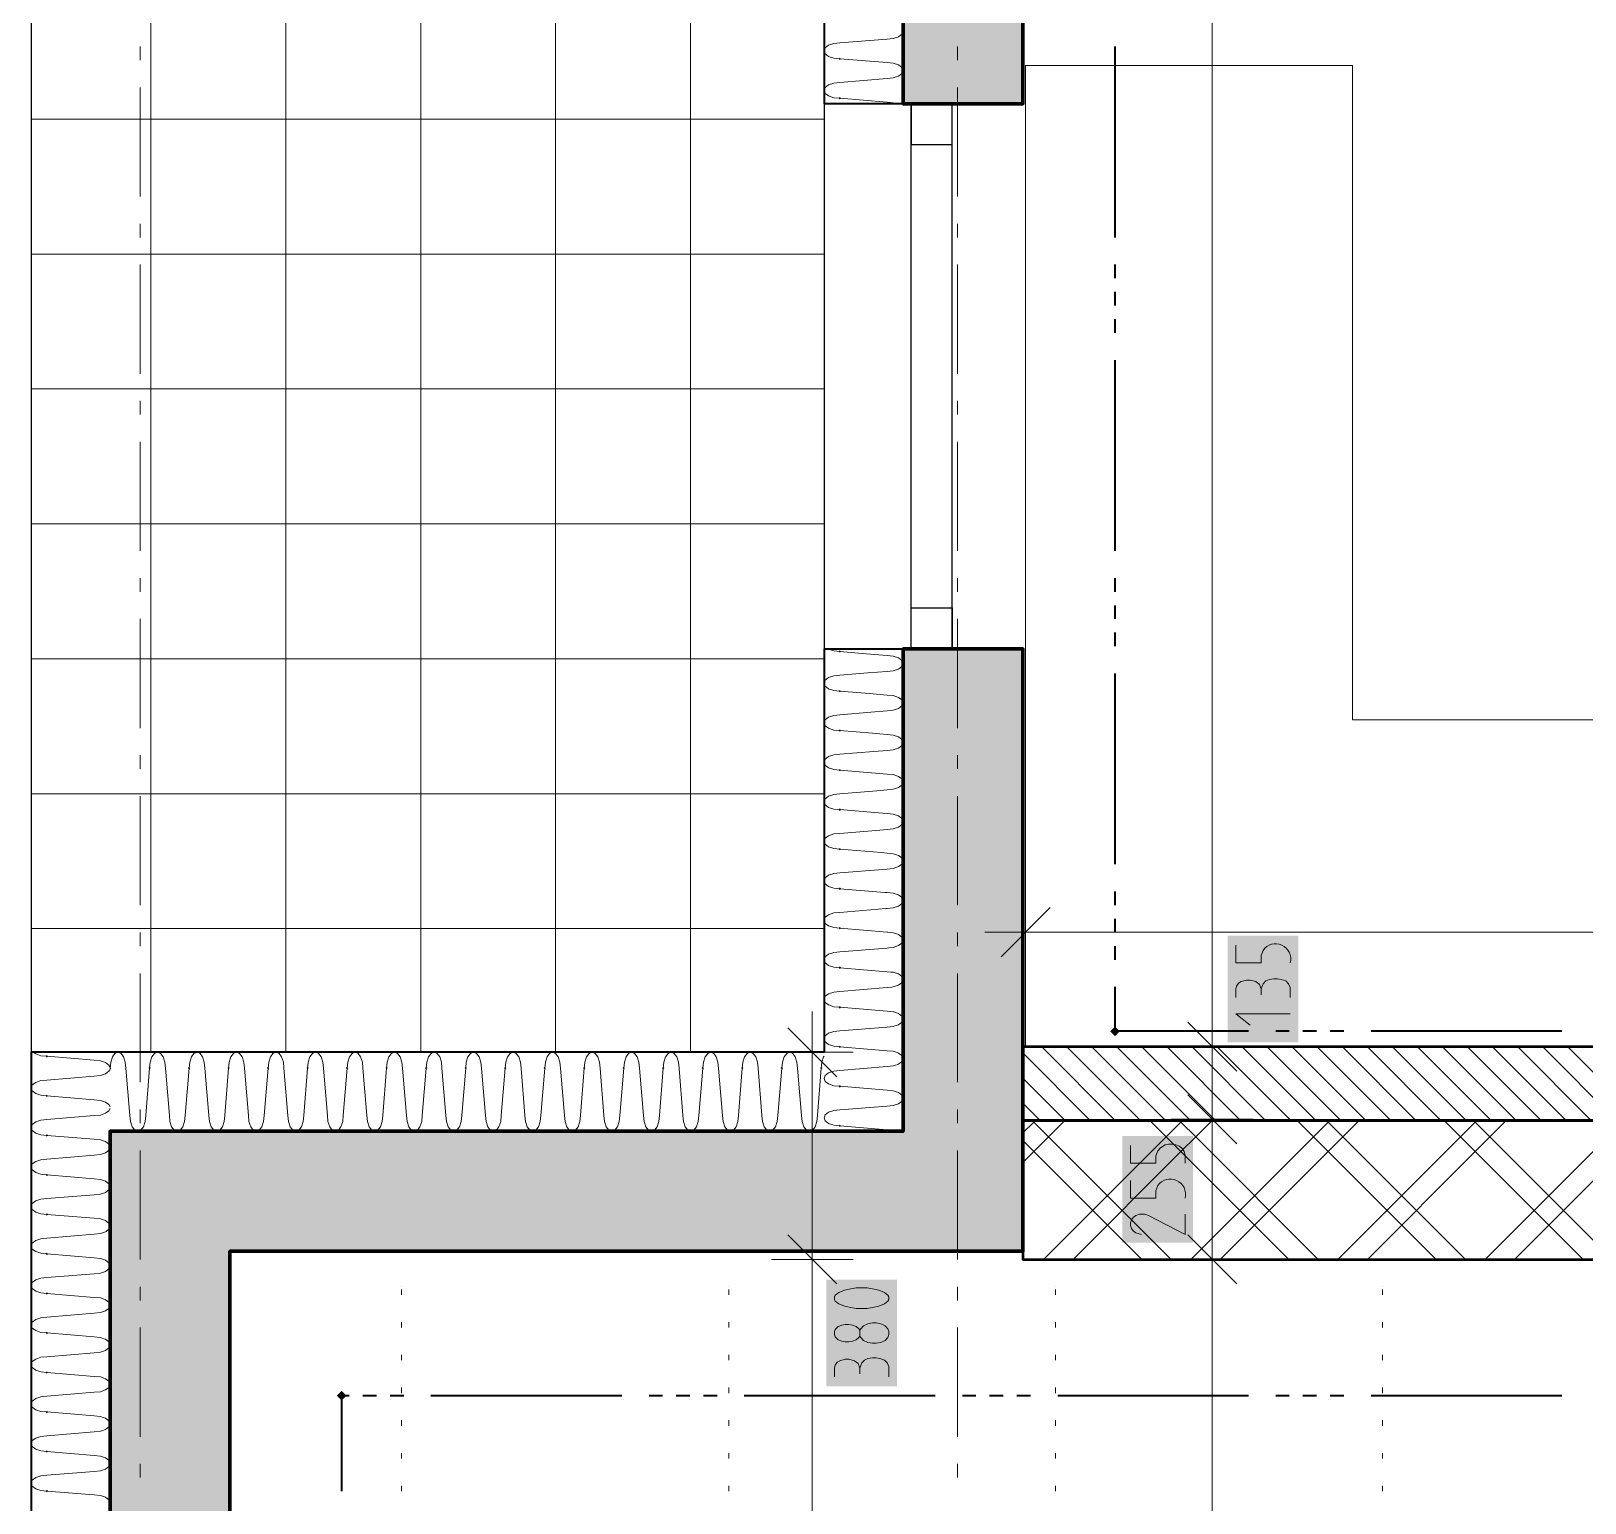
# Model space of a CAD drawing. Header units: millimetres. Extents: x 0 to 594, y 0 to 420.
# Drawn here: x 95.86 to 121.98, y 258.6 to 283.33 of the extents above; entities that cross this region are included whole.
import ezdxf

# ---------------------------------------------------------------- set-up
doc = ezdxf.new("R2010")
doc.units = ezdxf.units.MM
doc.header["$LTSCALE"] = 8
for name, color, linetype in [('PDF_Koty delkove', 7, 'Continuous'), ('PDF_Kuchyne', 7, 'Continuous'), ('PDF_Nabytek', 7, 'Continuous'), ('PDF_Obecne 0.25', 7, 'Continuous'), ('PDF_Okna', 7, 'Continuous'), ('PDF_Osy hlavni', 7, 'Continuous'), ('PDF_Pozarni useky', 7, 'Continuous'), ('PDF_Pricky sadrokarton', 7, 'Continuous'), ('PDF_Srafy', 7, 'Continuous'), ('PDF_Steny akusticke', 7, 'Continuous'), ('PDF_Steny obvodove nosne', 7, 'Continuous'), ('PDF_Zatepleni', 7, 'Continuous')]:
    doc.layers.add(name, color=color, linetype=linetype)

msp = doc.modelspace()

# ---------------------------------------------------------------- linework, layer by layer
at = {"layer": 'PDF_Koty delkove', "lineweight": 18}
for points in [[(115.713, 135.687), (115.713, 140.359), (115.713, 148.079), (115.713, 189.557), (115.713, 190.885), (115.713, 201.28), (115.713, 202.288), (115.713, 221.567), (115.713, 222.895), (115.713, 262.69), (115.713, 265.045), (115.713, 266.262), (115.713, 328.13), (115.713, 331.61)], [(112.577, 268.874), (112.577, 268.188), (112.577, 267.501)], [(112.989, 268.6), (112.165, 267.775)], [(112.577, 268.188), (111.89, 268.188)], [(149.441, 268.188), (138.236, 268.188), (134.558, 268.188), (112.577, 268.188)], [(117.024, 267.088), (117.024, 267.259), (116.993, 267.319), (116.947, 267.369), (116.871, 267.393), (116.81, 267.405), (116.748, 267.405), (116.672, 267.393), (116.612, 267.369), (116.566, 267.319), (116.535, 267.234)], [(116.108, 267.088), (116.108, 267.234), (116.123, 267.283), (116.154, 267.332), (116.2, 267.357), (116.29, 267.381), (116.352, 267.381), (116.443, 267.357), (116.505, 267.308), (116.535, 267.234), (116.535, 267.137)], [(108.99, 266.17), (108.99, 266.857)], [(116.125, 265.85), (115.3, 266.674)], [(117.024, 266.818), (116.108, 266.818), (116.352, 266.623)], [(109.402, 265.758), (108.578, 266.583)], [(109.677, 266.17), (108.99, 266.17), (108.303, 266.17)], [(108.99, 145.32), (108.99, 154.118), (108.99, 156.524), (108.99, 167.628), (108.99, 200.96), (108.99, 202.288), (108.99, 215.614), (108.99, 216.942), (108.99, 262.69), (108.99, 266.17)], [(116.4, 266.262), (115.713, 266.262), (115.026, 266.262)], [(116.125, 264.633), (115.3, 265.457)], [(116.4, 265.045), (115.713, 265.045), (115.026, 265.045)], [(114.339, 264.602), (114.339, 264.308), (114.766, 264.308), (114.766, 264.431), (114.797, 264.516), (114.843, 264.565), (114.919, 264.614), (114.979, 264.626), (115.04, 264.626), (115.102, 264.614), (115.162, 264.59), (115.208, 264.553), (115.239, 264.504), (115.255, 264.431), (115.255, 264.308)], [(115.255, 263.452), (115.255, 263.109), (114.644, 263.428), (114.582, 263.452), (114.491, 263.452), (114.43, 263.428), (114.385, 263.391), (114.353, 263.354), (114.339, 263.305), (114.339, 263.257), (114.353, 263.208), (114.385, 263.171), (114.43, 263.134), (114.521, 263.109)], [(109.402, 262.278), (108.578, 263.102)], [(116.125, 262.278), (115.3, 263.102)], [(109.677, 262.69), (108.99, 262.69), (108.303, 262.69)], [(116.4, 262.69), (115.713, 262.69), (115.026, 262.69)], [(109.79, 261.402), (109.774, 261.378), (109.729, 261.341), (109.668, 261.317), (109.607, 261.305), (109.545, 261.305), (109.485, 261.317), (109.424, 261.341), (109.378, 261.391), (109.363, 261.427), (109.363, 261.476), (109.378, 261.512), (109.424, 261.562), (109.485, 261.586), (109.545, 261.598), (109.607, 261.598), (109.668, 261.586), (109.729, 261.562), (109.774, 261.525), (109.79, 261.501)], [(110.065, 261.622), (110.003, 261.622), (109.927, 261.61), (109.851, 261.574), (109.806, 261.525), (109.79, 261.501), (109.79, 261.402), (109.806, 261.378), (109.851, 261.329), (109.927, 261.292), (110.003, 261.28), (110.065, 261.28), (110.141, 261.292), (110.218, 261.329), (110.263, 261.378)], [(110.263, 261.378), (110.279, 261.427), (110.279, 261.476), (110.263, 261.525), (110.218, 261.574), (110.141, 261.61), (110.065, 261.622)], [(109.363, 260.718), (109.363, 260.864), (109.378, 260.914), (109.409, 260.962), (109.455, 260.987), (109.545, 261.011), (109.607, 261.011), (109.698, 260.987), (109.76, 260.938), (109.79, 260.864), (109.79, 260.767)], [(110.279, 260.718), (110.279, 260.889), (110.248, 260.95), (110.202, 260.999), (110.126, 261.023), (110.065, 261.035), (110.003, 261.035), (109.927, 261.023), (109.867, 260.999), (109.821, 260.95), (109.79, 260.864)]]:
    msp.add_lwpolyline(points, dxfattribs=at)
for points in [[(116.108, 267.968), (116.108, 267.675), (116.535, 267.675), (116.535, 267.797), (116.566, 267.882, -0.843887), (117.024, 267.675)], [(114.339, 264.015), (114.339, 263.721), (114.766, 263.721), (114.766, 263.844), (114.797, 263.929, -0.843813), (115.255, 263.721)]]:
    msp.add_lwpolyline(points, format="xyb", dxfattribs=at)
msp.add_lwpolyline([(109.912, 262.21), (109.729, 262.21), (109.638, 262.197), (109.531, 262.173), (109.439, 262.136), (109.378, 262.088), (109.363, 262.063), (109.363, 262.014), (109.378, 261.989), (109.439, 261.941), (109.531, 261.904), (109.638, 261.879), (109.729, 261.867), (109.912, 261.867), (110.003, 261.879), (110.111, 261.904), (110.202, 261.941), (110.263, 261.989), (110.279, 262.014), (110.279, 262.063), (110.263, 262.088), (110.202, 262.136), (110.111, 262.173), (110.003, 262.197)], close=True, dxfattribs=at)
at = {"layer": 'PDF_Koty delkove', "color": 7, "lineweight": 18, "true_color": 0xffffff, "transparency": 33554559}
for points in [[(117.161, 266.338), (117.161, 268.13), (115.971, 266.338), (115.971, 268.13)], [(115.392, 262.972), (115.392, 264.763), (114.201, 262.972), (114.201, 264.763)], [(110.416, 260.555), (110.416, 262.347), (109.226, 260.555), (109.226, 262.347)]]:
    msp.add_solid(points, dxfattribs=at)
at = {"layer": 'PDF_Kuchyne', "lineweight": 13}
msp.add_lwpolyline([(129.063, 271.757), (118.072, 271.757), (118.072, 282.748), (112.577, 282.748), (112.577, 271.757), (112.577, 266.262), (134.558, 266.262), (134.558, 277.253), (129.063, 277.253)], close=True, dxfattribs=at)
at = {"layer": 'PDF_Nabytek', "lineweight": 13}
for points in [[(102.09, 262.232), (102.09, 262.232)], [(102.09, 262.093), (102.09, 262.185)], [(107.586, 262.232), (107.586, 262.232)], [(107.586, 262.093), (107.586, 262.185)], [(113.081, 262.232), (113.081, 262.232)], [(113.081, 262.093), (113.081, 262.185)], [(118.576, 262.232), (118.576, 262.232)], [(118.576, 262.093), (118.576, 262.185)], [(102.09, 261.544), (102.09, 261.635)], [(107.586, 261.544), (107.586, 261.635)], [(113.081, 261.544), (113.081, 261.635)], [(118.576, 261.544), (118.576, 261.635)], [(102.09, 260.994), (102.09, 261.086)], [(107.586, 260.994), (107.586, 261.086)], [(113.081, 260.994), (113.081, 261.086)], [(118.576, 260.994), (118.576, 261.086)], [(102.09, 260.445), (102.09, 260.536)], [(107.586, 260.445), (107.586, 260.536)], [(113.081, 260.445), (113.081, 260.536)], [(118.576, 260.445), (118.576, 260.536)], [(102.09, 259.895), (102.09, 259.987)], [(107.586, 259.895), (107.586, 259.987)], [(113.081, 259.895), (113.081, 259.987)], [(118.576, 259.895), (118.576, 259.987)], [(102.09, 259.346), (102.09, 259.437)], [(107.586, 259.346), (107.586, 259.437)], [(113.081, 259.346), (113.081, 259.437)], [(118.576, 259.346), (118.576, 259.437)], [(102.09, 258.796), (102.09, 258.888)], [(107.586, 258.796), (107.586, 258.888)], [(113.081, 258.796), (113.081, 258.888)], [(118.576, 258.796), (118.576, 258.888)]]:
    msp.add_lwpolyline(points, dxfattribs=at)
at = {"layer": 'PDF_Obecne 0.25', "lineweight": 25}
msp.add_lwpolyline([(95.862, 312.01), (95.862, 266.17)], dxfattribs=at)
at = {"layer": 'PDF_Okna', "lineweight": 25}
for points in [[(109.188, 282.107), (109.188, 272.948)], [(110.654, 272.948), (110.654, 282.107)], [(111.341, 272.948), (111.341, 282.107)]]:
    msp.add_lwpolyline(points, dxfattribs=at)
for points in [[(110.654, 282.107), (110.654, 281.42), (111.341, 281.42), (111.341, 282.107)], [(110.654, 272.948), (110.654, 273.635), (111.341, 273.635), (111.341, 272.948)]]:
    msp.add_lwpolyline(points, close=True, dxfattribs=at)
at = {"layer": 'PDF_Osy hlavni', "lineweight": 18}
for points in [[(97.694, 282.837), (97.694, 283.066)], [(111.432, 283.066), (111.432, 282.837), (111.432, 283.066)], [(97.694, 280.548), (97.694, 282.379)], [(111.432, 282.379), (111.432, 280.548), (111.432, 282.379)], [(97.694, 279.861), (97.694, 280.09)], [(111.432, 280.09), (111.432, 279.861), (111.432, 280.09)], [(97.694, 277.571), (97.694, 279.403)], [(111.432, 279.403), (111.432, 277.571), (111.432, 279.403)], [(97.694, 276.884), (97.694, 277.113)], [(111.432, 277.113), (111.432, 276.884), (111.432, 277.113)], [(97.694, 274.594), (97.694, 276.426)], [(111.432, 276.426), (111.432, 274.594), (111.432, 276.426)], [(97.694, 273.907), (97.694, 274.136)], [(111.432, 274.136), (111.432, 273.907), (111.432, 274.136)], [(97.694, 271.618), (97.694, 273.45)], [(111.432, 273.45), (111.432, 271.618), (111.432, 273.45)], [(97.694, 270.931), (97.694, 271.16)], [(111.432, 271.16), (111.432, 270.931), (111.432, 271.16)], [(97.694, 268.641), (97.694, 270.473)], [(111.432, 268.641), (111.432, 270.473), (111.432, 268.641)], [(97.694, 267.954), (97.694, 268.183)], [(111.432, 268.183), (111.432, 267.954), (111.432, 268.183)], [(97.694, 265.665), (97.694, 267.496)], [(111.432, 265.665), (111.432, 267.496), (111.432, 265.665)], [(97.694, 264.978), (97.694, 265.207)], [(111.432, 265.207), (111.432, 264.978), (111.432, 265.207)], [(97.694, 262.688), (97.694, 264.52)], [(111.432, 262.688), (111.432, 264.52)], [(111.432, 262.688), (111.432, 264.52)], [(97.694, 262.001), (97.694, 262.23)], [(111.432, 262.23), (111.432, 262.001), (111.432, 262.23)], [(97.694, 259.711), (97.694, 261.543)], [(111.432, 259.711), (111.432, 261.543)], [(111.432, 259.711), (111.432, 261.543)], [(97.694, 259.024), (97.694, 259.253)], [(111.432, 259.253), (111.432, 259.024), (111.432, 259.253)]]:
    msp.add_lwpolyline(points, dxfattribs=at)
at = {"layer": 'PDF_Pozarni useky', "lineweight": 35}
for points in [[(114.079, 279.861), (114.079, 283.066)], [(114.079, 279.174), (114.079, 279.403)], [(114.079, 278.716), (114.079, 278.945)], [(114.079, 278.258), (114.079, 278.487)], [(114.079, 274.594), (114.079, 277.8)], [(114.079, 273.907), (114.079, 274.136)], [(114.079, 273.45), (114.079, 273.679)], [(114.079, 272.992), (114.079, 273.221)], [(114.079, 269.328), (114.079, 272.534)], [(114.079, 268.641), (114.079, 268.87)], [(114.079, 268.183), (114.079, 268.412)], [(114.079, 267.725), (114.079, 267.954)], [(116.321, 266.522), (114.079, 266.522), (114.079, 267.267)], [(117.008, 266.522), (116.779, 266.522)], [(117.466, 266.522), (117.237, 266.522)], [(117.924, 266.522), (117.695, 266.522)], [(121.588, 266.522), (118.382, 266.522)], [(101.209, 260.4), (101.083, 260.4)], [(101.083, 258.795), (101.083, 260.4)], [(101.667, 260.4), (101.438, 260.4)], [(102.125, 260.4), (101.896, 260.4)], [(105.789, 260.4), (102.583, 260.4)], [(106.476, 260.4), (106.247, 260.4)], [(106.933, 260.4), (106.705, 260.4)], [(107.391, 260.4), (107.162, 260.4)], [(111.055, 260.4), (107.849, 260.4)], [(111.742, 260.4), (111.513, 260.4)], [(112.2, 260.4), (111.971, 260.4)], [(112.658, 260.4), (112.429, 260.4)], [(116.321, 260.4), (113.116, 260.4)], [(117.008, 260.4), (116.779, 260.4)], [(117.466, 260.4), (117.237, 260.4)], [(117.924, 260.4), (117.695, 260.4)], [(121.588, 260.4), (118.382, 260.4)]]:
    msp.add_lwpolyline(points, dxfattribs=at)
at = {"layer": 'PDF_Pozarni useky', "lineweight": 35, "transparency": 33554559}
for points in [[(114.159, 266.522), (114.079, 266.442), (114.079, 266.602), (113.999, 266.522)], [(114.079, 266.442), (113.999, 266.522), (114.159, 266.522), (114.079, 266.602)], [(101.163, 260.4), (101.083, 260.32), (101.083, 260.481), (101.003, 260.4)], [(101.083, 260.32), (101.003, 260.4), (101.163, 260.4), (101.083, 260.481)]]:
    msp.add_solid(points, dxfattribs=at)
at = {"layer": 'PDF_Pricky sadrokarton', "lineweight": 50}
msp.add_lwpolyline([(112.531, 265.026), (134.558, 265.026), (134.558, 266.262), (112.531, 266.262)], close=True, dxfattribs=at)
at = {"layer": 'PDF_Pricky sadrokarton', "lineweight": 9}
for points in [[(113.663, 265.026), (112.531, 266.158)], [(114.084, 265.026), (112.848, 266.262)], [(114.505, 265.026), (113.269, 266.262)], [(114.926, 265.026), (113.69, 266.262)], [(115.347, 265.026), (114.111, 266.262)], [(115.768, 265.026), (114.532, 266.262)], [(116.189, 265.026), (114.953, 266.262)], [(116.61, 265.026), (115.373, 266.262)], [(117.031, 265.026), (115.794, 266.262)], [(117.452, 265.026), (116.215, 266.262)], [(117.873, 265.026), (116.636, 266.262)], [(118.294, 265.026), (117.057, 266.262)], [(118.715, 265.026), (117.478, 266.262)], [(119.136, 265.026), (117.899, 266.262)], [(119.557, 265.026), (118.32, 266.262)], [(119.978, 265.026), (118.741, 266.262)], [(120.399, 265.026), (119.162, 266.262)], [(120.819, 265.026), (119.583, 266.262)], [(121.24, 265.026), (120.004, 266.262)], [(121.661, 265.026), (120.425, 266.262)], [(122.082, 265.026), (120.846, 266.262)], [(122.503, 265.026), (121.267, 266.262)], [(122.924, 265.026), (121.688, 266.262)], [(113.242, 265.026), (112.531, 265.737)], [(112.821, 265.026), (112.531, 265.316)]]:
    msp.add_lwpolyline(points, dxfattribs=at)
at = {"layer": 'PDF_Srafy', "lineweight": 9}
for points in [[(102.411, 316.956), (102.411, 315.848), (102.411, 311.315), (102.411, 306.781), (102.411, 302.248), (102.411, 297.715), (102.411, 293.181), (102.411, 288.648), (102.411, 284.114), (102.411, 279.581), (102.411, 275.048), (102.411, 270.514)], [(97.877, 312.01), (97.877, 311.315), (97.877, 306.781), (97.877, 302.248), (97.877, 297.715), (97.877, 293.181), (97.877, 288.648), (97.877, 284.114), (97.877, 279.581), (97.877, 275.048)], [(100.144, 312.01), (100.144, 309.048), (100.144, 304.515), (100.144, 299.981), (100.144, 295.448), (100.144, 290.915), (100.144, 286.381), (100.144, 281.848), (100.144, 277.314), (100.144, 272.781)], [(106.944, 311.315), (106.944, 306.781), (106.944, 302.248), (106.944, 297.715), (106.944, 293.181), (106.944, 288.648), (106.944, 284.114), (106.944, 279.581), (106.944, 275.048), (106.944, 270.514), (106.944, 266.17)], [(104.677, 295.448), (104.677, 290.915), (104.677, 286.381), (104.677, 281.848), (104.677, 277.314), (104.677, 272.781), (104.677, 268.248), (104.677, 266.17)], [(109.188, 281.848), (104.677, 281.848), (100.144, 281.848), (95.862, 281.848)], [(109.188, 279.581), (106.944, 279.581), (102.411, 279.581), (97.877, 279.581), (95.862, 279.581)], [(109.188, 277.314), (104.677, 277.314), (100.144, 277.314), (95.862, 277.314)], [(109.188, 275.048), (106.944, 275.048), (102.411, 275.048), (97.877, 275.048), (95.862, 275.048)], [(97.877, 275.048), (97.877, 270.514), (97.877, 266.17)], [(109.188, 272.781), (104.677, 272.781), (100.144, 272.781), (95.862, 272.781)], [(100.144, 272.781), (100.144, 268.248), (100.144, 266.17)], [(109.188, 270.514), (106.944, 270.514), (102.411, 270.514), (97.877, 270.514), (95.862, 270.514)], [(102.411, 270.514), (102.411, 266.17)], [(109.188, 268.248), (104.677, 268.248), (100.144, 268.248), (95.862, 268.248)]]:
    msp.add_lwpolyline(points, dxfattribs=at)
at = {"layer": 'PDF_Steny akusticke', "lineweight": 9}
for points in [[(112.531, 264.32), (112.714, 264.504), (112.962, 264.751), (113.237, 265.026)], [(112.531, 264.815), (112.714, 264.998)], [(115.022, 262.69), (112.962, 264.751), (112.714, 264.998), (112.687, 265.026)], [(112.714, 264.998), (112.742, 265.026)], [(113.374, 262.69), (115.187, 264.504), (115.435, 264.751), (115.709, 265.026)], [(117.001, 262.69), (115.187, 264.504), (114.94, 264.751), (114.665, 265.026)], [(114.94, 264.751), (115.187, 264.998)], [(117.495, 262.69), (115.435, 264.751), (115.187, 264.998), (115.16, 265.026)], [(115.187, 264.998), (115.215, 265.026)], [(115.847, 262.69), (117.66, 264.504), (117.908, 264.751), (118.182, 265.026)], [(119.474, 262.69), (117.66, 264.504), (117.413, 264.751), (117.138, 265.026)], [(117.413, 264.751), (117.66, 264.998)], [(119.968, 262.69), (117.908, 264.751), (117.66, 264.998), (117.633, 265.026)], [(117.66, 264.998), (117.688, 265.026)], [(118.32, 262.69), (120.133, 264.504), (120.38, 264.751), (120.655, 265.026)], [(121.947, 262.69), (120.133, 264.504), (119.886, 264.751), (119.611, 265.026)], [(119.886, 264.751), (120.133, 264.998)], [(122.441, 262.69), (120.38, 264.751), (120.133, 264.998), (120.106, 265.026)], [(120.133, 264.998), (120.161, 265.026)], [(120.793, 262.69), (122.606, 264.504), (122.853, 264.751), (123.128, 265.026)], [(114.528, 262.69), (112.714, 264.504), (112.531, 264.687)], [(112.879, 262.69), (114.94, 264.751)], [(115.352, 262.69), (117.413, 264.751)], [(117.825, 262.69), (119.886, 264.751)], [(120.298, 262.69), (122.359, 264.751)], [(112.55, 262.69), (112.531, 262.709)]]:
    msp.add_lwpolyline(points, dxfattribs=at)
at = {"layer": 'PDF_Steny akusticke', "lineweight": 50}
msp.add_lwpolyline([(126.407, 262.69), (126.407, 263.835), (126.407, 265.026), (112.531, 265.026), (112.531, 262.827), (112.531, 262.827), (112.531, 262.69), (124.071, 262.69), (124.071, 240.938)], dxfattribs=at)
at = {"layer": 'PDF_Steny obvodove nosne', "lineweight": 70}
for points in [[(112.531, 288.976), (111.341, 288.976), (110.654, 288.976), (110.516, 288.976), (110.516, 282.107), (110.654, 282.107), (111.341, 282.107), (112.531, 282.107), (112.531, 288.976)], [(99.205, 243.869), (99.205, 262.827), (99.251, 262.827), (110.516, 262.827), (112.531, 262.827), (112.531, 262.827), (112.531, 265.026), (112.531, 272.948), (111.341, 272.948), (110.654, 272.948), (110.516, 272.948), (110.516, 264.842), (109.188, 264.842), (99.205, 264.842), (97.19, 264.842), (97.19, 243.869), (97.328, 243.869), (98.015, 243.869), (99.205, 243.869)]]:
    msp.add_lwpolyline(points, dxfattribs=at)
at = {"layer": 'PDF_Steny obvodove nosne', "color": 9, "lineweight": 9, "true_color": 0xc0c0c0, "transparency": 33554559}
for points in [[(112.531, 288.976), (110.516, 288.976), (112.531, 282.107), (110.516, 282.107)], [(112.531, 272.948), (110.516, 272.948), (112.531, 262.827), (110.516, 262.827)], [(99.205, 243.869), (99.205, 264.842), (97.19, 243.869), (97.19, 264.842)], [(99.205, 262.827), (110.516, 262.827), (99.205, 264.842), (110.516, 264.842)]]:
    msp.add_solid(points, dxfattribs=at)
at = {"layer": 'PDF_Zatepleni', "lineweight": 35}
for points in [[(109.188, 288.976), (109.188, 282.107)], [(110.516, 282.107), (110.516, 288.976)], [(110.516, 282.107), (109.188, 282.107)], [(97.19, 264.842), (99.205, 264.842), (109.188, 264.842), (110.516, 264.842), (110.516, 272.948)], [(109.188, 272.948), (109.188, 266.17), (97.19, 266.17)], [(109.188, 272.948), (110.516, 272.948)], [(97.19, 266.17), (95.862, 266.17), (95.862, 243.869)], [(97.19, 243.869), (97.19, 264.842)]]:
    msp.add_lwpolyline(points, dxfattribs=at)
at = {"layer": 'PDF_Zatepleni', "lineweight": 9}
for points in [[(109.454, 283.128), (109.352, 283.118), (109.266, 283.089), (109.209, 283.046), (109.188, 282.995)], [(109.454, 283.128), (110.251, 283.194)], [(110.251, 283.194), (110.353, 283.204), (110.439, 283.233), (110.497, 283.276), (110.516, 283.313)], [(109.188, 282.995), (109.209, 282.944), (109.266, 282.901), (109.352, 282.872), (109.454, 282.862)], [(110.251, 282.797), (109.454, 282.862)], [(110.251, 282.797), (110.251, 282.797)], [(110.516, 282.677), (110.497, 282.714), (110.439, 282.758), (110.353, 282.786), (110.251, 282.797)], [(110.251, 282.53), (110.353, 282.54), (110.439, 282.569), (110.497, 282.612), (110.516, 282.649)], [(109.454, 282.464), (109.352, 282.454), (109.266, 282.425), (109.209, 282.382), (109.188, 282.331)], [(109.188, 282.331), (109.209, 282.28), (109.266, 282.237), (109.352, 282.208), (109.454, 282.198)], [(109.454, 282.464), (110.251, 282.53)], [(110.251, 282.133), (109.454, 282.198)], [(110.251, 282.133), (110.251, 282.133)], [(110.4, 282.107), (110.353, 282.122), (110.251, 282.133)], [(109.257, 272.948), (109.266, 272.941), (109.352, 272.912), (109.454, 272.902)], [(110.251, 272.836), (109.899, 272.865), (109.454, 272.902)], [(110.251, 272.836), (110.251, 272.836)], [(110.516, 272.717), (110.497, 272.754), (110.439, 272.797), (110.353, 272.826), (110.251, 272.836)], [(110.251, 272.569), (110.353, 272.58), (110.439, 272.609), (110.497, 272.652), (110.516, 272.689)], [(109.454, 272.504), (109.352, 272.494), (109.266, 272.465), (109.209, 272.422), (109.188, 272.371)], [(109.188, 272.371), (109.209, 272.32), (109.266, 272.277), (109.352, 272.248), (109.454, 272.238)], [(109.454, 272.504), (109.924, 272.543), (110.251, 272.569)], [(110.251, 272.172), (109.951, 272.197), (109.454, 272.238)], [(110.251, 272.172), (110.251, 272.172)], [(110.516, 272.053), (110.497, 272.09), (110.439, 272.133), (110.353, 272.162), (110.251, 272.172)], [(109.454, 271.84), (109.975, 271.883), (110.251, 271.905)], [(110.251, 271.905), (110.353, 271.916), (110.439, 271.945), (110.497, 271.988), (110.516, 272.025)], [(109.454, 271.84), (109.352, 271.83), (109.266, 271.801), (109.209, 271.758), (109.188, 271.707)], [(109.188, 271.707), (109.188, 271.707)], [(109.188, 271.707), (109.209, 271.656), (109.266, 271.613), (109.352, 271.584), (109.454, 271.574)], [(110.251, 271.508), (110.002, 271.529), (109.454, 271.574)], [(110.251, 271.508), (110.251, 271.508)], [(110.516, 271.389), (110.497, 271.426), (110.439, 271.469), (110.353, 271.498), (110.251, 271.508)], [(110.251, 271.241), (110.353, 271.252), (110.439, 271.281), (110.497, 271.324), (110.516, 271.361)], [(109.454, 271.176), (109.352, 271.166), (109.266, 271.137), (109.209, 271.094), (109.188, 271.043)], [(109.454, 271.176), (110.026, 271.223), (110.251, 271.241)], [(109.188, 271.043), (109.209, 270.992), (109.266, 270.949), (109.352, 270.92), (109.454, 270.91)], [(110.251, 270.844), (110.053, 270.861), (109.454, 270.91)], [(110.251, 270.844), (110.251, 270.844)], [(110.251, 270.844), (110.251, 270.844)], [(110.516, 270.725), (110.497, 270.762), (110.439, 270.805), (110.353, 270.834), (110.251, 270.844)], [(109.454, 270.512), (110.076, 270.563), (110.251, 270.577)], [(110.251, 270.577), (110.353, 270.588), (110.439, 270.617), (110.497, 270.66), (110.516, 270.697)], [(109.454, 270.512), (109.352, 270.502), (109.266, 270.473), (109.209, 270.43), (109.188, 270.379)], [(109.188, 270.379), (109.209, 270.328), (109.266, 270.285), (109.352, 270.256), (109.454, 270.246)], [(110.251, 270.18), (110.105, 270.192), (109.454, 270.246)], [(110.251, 270.18), (110.251, 270.18)], [(110.516, 270.061), (110.497, 270.098), (110.439, 270.141), (110.353, 270.17), (110.251, 270.18)], [(110.251, 269.913), (110.353, 269.924), (110.439, 269.953), (110.497, 269.996), (110.516, 270.033)], [(109.454, 269.848), (109.352, 269.838), (109.266, 269.809), (109.209, 269.766), (109.188, 269.715)], [(109.454, 269.848), (110.127, 269.903), (110.251, 269.913)], [(109.188, 269.715), (109.209, 269.664), (109.266, 269.621), (109.352, 269.592), (109.454, 269.582)], [(110.251, 269.516), (110.156, 269.524), (109.454, 269.582)], [(110.251, 269.516), (110.251, 269.516)], [(110.516, 269.397), (110.497, 269.434), (110.439, 269.477), (110.353, 269.506), (110.251, 269.516)], [(109.454, 269.184), (110.178, 269.243), (110.251, 269.249)], [(110.251, 269.249), (110.353, 269.26), (110.439, 269.289), (110.497, 269.332), (110.516, 269.369)], [(109.454, 269.184), (109.352, 269.174), (109.266, 269.145), (109.209, 269.102), (109.188, 269.051)], [(109.188, 269.051), (109.209, 269), (109.266, 268.957), (109.352, 268.928), (109.454, 268.918)], [(110.251, 268.852), (110.208, 268.856), (109.454, 268.918)], [(110.251, 268.852), (110.251, 268.852)], [(110.516, 268.733), (110.497, 268.77), (110.439, 268.813), (110.353, 268.842), (110.251, 268.852)], [(109.454, 268.52), (109.352, 268.51), (109.266, 268.481), (109.209, 268.438), (109.188, 268.387)], [(109.454, 268.52), (110.229, 268.584), (110.251, 268.585)], [(110.251, 268.585), (110.353, 268.596), (110.439, 268.625), (110.497, 268.668), (110.516, 268.705)], [(109.188, 268.387), (109.209, 268.336), (109.266, 268.293), (109.352, 268.264), (109.454, 268.254)], [(110.251, 268.188), (109.454, 268.254)], [(110.251, 268.188), (110.251, 268.188)], [(110.516, 268.069), (110.497, 268.106), (110.439, 268.149), (110.353, 268.178), (110.259, 268.188), (110.251, 268.188)], [(110.251, 267.921), (110.279, 267.924), (110.353, 267.932), (110.439, 267.961), (110.497, 268.004), (110.516, 268.041)], [(109.454, 267.856), (109.352, 267.846), (109.266, 267.817), (109.209, 267.774), (109.188, 267.723)], [(109.188, 267.723), (109.209, 267.672), (109.266, 267.629), (109.352, 267.6), (109.454, 267.59)], [(109.454, 267.856), (110.251, 267.921)], [(110.251, 267.524), (109.454, 267.59)], [(110.251, 267.524), (110.251, 267.524)], [(110.516, 267.405), (110.497, 267.442), (110.439, 267.485), (110.353, 267.514), (110.311, 267.518), (110.251, 267.524)], [(109.454, 267.192), (109.352, 267.182), (109.266, 267.153), (109.209, 267.11), (109.188, 267.059)], [(109.454, 267.192), (110.251, 267.257)], [(110.251, 267.257), (110.33, 267.265), (110.353, 267.268), (110.439, 267.297)], [(110.439, 267.297), (110.497, 267.34), (110.516, 267.377)], [(109.188, 267.059), (109.209, 267.008), (109.266, 266.965), (109.352, 266.936), (109.454, 266.926)], [(110.251, 266.86), (109.454, 266.926)], [(110.251, 266.86), (110.251, 266.86)], [(110.439, 266.821), (110.362, 266.847), (110.353, 266.85), (110.251, 266.86)], [(110.251, 266.593), (110.353, 266.604), (110.38, 266.613), (110.439, 266.632), (110.497, 266.676), (110.516, 266.713)], [(110.516, 266.741), (110.497, 266.778), (110.439, 266.821)], [(109.454, 266.528), (109.352, 266.518), (109.266, 266.489), (109.209, 266.446), (109.188, 266.395)], [(109.188, 266.395), (109.209, 266.344), (109.266, 266.301), (109.352, 266.272), (109.454, 266.262)], [(109.454, 266.528), (110.251, 266.593)], [(95.9, 266.17), (95.94, 266.141), (96.026, 266.112), (96.128, 266.102)], [(96.925, 266.036), (96.128, 266.102)], [(97.323, 266.17), (97.272, 266.15), (97.229, 266.093), (97.2, 266.006), (97.19, 265.905)], [(97.456, 265.905), (97.446, 266.006), (97.417, 266.093), (97.374, 266.15), (97.323, 266.17)], [(97.987, 266.17), (97.936, 266.15), (97.893, 266.093), (97.864, 266.006), (97.854, 265.905)], [(98.12, 265.905), (98.11, 266.006), (98.081, 266.093), (98.038, 266.15), (97.987, 266.17)], [(98.651, 266.17), (98.6, 266.15), (98.557, 266.093), (98.528, 266.006), (98.518, 265.905)], [(98.784, 265.905), (98.774, 266.006), (98.745, 266.093), (98.702, 266.15), (98.651, 266.17)], [(99.315, 266.17), (99.264, 266.15), (99.221, 266.093), (99.192, 266.006), (99.182, 265.905)], [(99.448, 265.905), (99.438, 266.006), (99.409, 266.093), (99.366, 266.15), (99.315, 266.17)], [(99.979, 266.17), (99.928, 266.15), (99.885, 266.093), (99.857, 266.006), (99.846, 265.905)], [(100.112, 265.905), (100.102, 266.006), (100.073, 266.093), (100.03, 266.15), (99.979, 266.17)], [(100.643, 266.17), (100.592, 266.15), (100.549, 266.093), (100.52, 266.006), (100.51, 265.905)], [(100.776, 265.905), (100.766, 266.006), (100.737, 266.093), (100.694, 266.15), (100.643, 266.17)], [(101.307, 266.17), (101.256, 266.15), (101.213, 266.093), (101.185, 266.006), (101.174, 265.905)], [(101.44, 265.905), (101.43, 266.006), (101.401, 266.093), (101.358, 266.15), (101.307, 266.17)], [(101.971, 266.17), (101.92, 266.15), (101.877, 266.093), (101.849, 266.006), (101.838, 265.905)], [(102.104, 265.905), (102.094, 266.006), (102.065, 266.093), (102.022, 266.15), (101.971, 266.17)], [(102.635, 266.17), (102.584, 266.15), (102.541, 266.093), (102.513, 266.006), (102.502, 265.905)], [(102.768, 265.905), (102.758, 266.006), (102.729, 266.093), (102.686, 266.15), (102.635, 266.17)], [(103.299, 266.17), (103.248, 266.15), (103.205, 266.093), (103.177, 266.006), (103.166, 265.905)], [(103.432, 265.905), (103.422, 266.006), (103.393, 266.093), (103.35, 266.15), (103.299, 266.17)], [(103.963, 266.17), (103.912, 266.15), (103.869, 266.093), (103.841, 266.006), (103.83, 265.905)], [(104.096, 265.905), (104.086, 266.006), (104.057, 266.093), (104.014, 266.15), (103.963, 266.17)], [(104.627, 266.17), (104.576, 266.15), (104.533, 266.093), (104.505, 266.006), (104.494, 265.905)], [(104.76, 265.905), (104.75, 266.006), (104.721, 266.093), (104.678, 266.15), (104.627, 266.17)], [(105.291, 266.17), (105.24, 266.15), (105.197, 266.093), (105.169, 266.006), (105.158, 265.905)], [(105.424, 265.905), (105.414, 266.006), (105.385, 266.093), (105.342, 266.15), (105.291, 266.17)], [(105.955, 266.17), (105.904, 266.15), (105.861, 266.093), (105.833, 266.006), (105.822, 265.905)], [(106.088, 265.905), (106.078, 266.006), (106.049, 266.093), (106.006, 266.15), (105.955, 266.17)], [(106.619, 266.17), (106.568, 266.15), (106.525, 266.093), (106.497, 266.006), (106.486, 265.905)], [(106.752, 265.905), (106.742, 266.006), (106.713, 266.093), (106.67, 266.15), (106.619, 266.17)], [(107.283, 266.17), (107.233, 266.15), (107.189, 266.093), (107.161, 266.006), (107.151, 265.905)], [(107.416, 265.905), (107.406, 266.006), (107.377, 266.093), (107.334, 266.15), (107.283, 266.17)], [(107.947, 266.17), (107.896, 266.15), (107.853, 266.093), (107.825, 266.006), (107.815, 265.905)], [(108.08, 265.905), (108.07, 266.006), (108.041, 266.093), (107.998, 266.15), (107.947, 266.17)], [(108.611, 266.17), (108.561, 266.15), (108.517, 266.093), (108.489, 266.006), (108.479, 265.905)], [(108.744, 265.905), (108.734, 266.006), (108.705, 266.093), (108.662, 266.15), (108.611, 266.17)], [(109.188, 266.102), (109.181, 266.093), (109.153, 266.006), (109.143, 265.905)], [(110.251, 266.196), (109.454, 266.262)], [(110.251, 266.196), (110.251, 266.196)], [(110.516, 266.077), (110.497, 266.114), (110.439, 266.157), (110.415, 266.166), (110.353, 266.186), (110.251, 266.196)], [(96.925, 266.036), (96.925, 266.036)], [(97.19, 265.916), (97.185, 265.927), (97.171, 265.954), (97.113, 265.997), (97.027, 266.026), (96.925, 266.036)], [(96.925, 265.769), (97.027, 265.779), (97.113, 265.808), (97.171, 265.851), (97.184, 265.876), (97.19, 265.889)], [(97.456, 265.905), (97.522, 265.108)], [(97.789, 265.108), (97.854, 265.905)], [(98.12, 265.905), (98.186, 265.108)], [(98.453, 265.108), (98.518, 265.905)], [(98.784, 265.905), (98.85, 265.108)], [(99.117, 265.108), (99.182, 265.905)], [(99.448, 265.905), (99.514, 265.108)], [(99.781, 265.108), (99.846, 265.905)], [(100.112, 265.905), (100.178, 265.108)], [(100.445, 265.108), (100.51, 265.905)], [(100.776, 265.905), (100.842, 265.108)], [(101.109, 265.108), (101.174, 265.905)], [(101.44, 265.905), (101.506, 265.108)], [(101.773, 265.108), (101.838, 265.905)], [(102.104, 265.905), (102.17, 265.108)], [(102.437, 265.108), (102.502, 265.905)], [(102.768, 265.905), (102.834, 265.108)], [(103.101, 265.108), (103.166, 265.905)], [(103.432, 265.905), (103.498, 265.108)], [(103.765, 265.108), (103.83, 265.905)], [(104.096, 265.905), (104.162, 265.108)], [(104.429, 265.108), (104.494, 265.905)], [(104.76, 265.905), (104.826, 265.108)], [(105.093, 265.108), (105.158, 265.905)], [(105.424, 265.905), (105.49, 265.108)], [(105.757, 265.108), (105.822, 265.905)], [(106.088, 265.905), (106.154, 265.108)], [(106.421, 265.108), (106.486, 265.905)], [(106.752, 265.905), (106.818, 265.108)], [(107.085, 265.108), (107.151, 265.905)], [(107.416, 265.905), (107.482, 265.108)], [(107.749, 265.108), (107.815, 265.905)], [(108.08, 265.905), (108.146, 265.108)], [(108.413, 265.108), (108.479, 265.905)], [(108.744, 265.905), (108.81, 265.108), (108.82, 265.006), (108.849, 264.919), (108.892, 264.861), (108.929, 264.843)], [(109.077, 265.108), (109.143, 265.905)], [(109.454, 265.864), (109.352, 265.854), (109.266, 265.825), (109.209, 265.782), (109.188, 265.731)], [(109.454, 265.864), (110.251, 265.929)], [(110.251, 265.929), (110.353, 265.94), (110.43, 265.965), (110.439, 265.968), (110.497, 266.012), (110.516, 266.049)], [(96.128, 265.703), (96.026, 265.693), (95.94, 265.664), (95.883, 265.621), (95.862, 265.571)], [(96.128, 265.703), (96.925, 265.769)], [(109.188, 265.731), (109.209, 265.68), (109.266, 265.637), (109.352, 265.608), (109.454, 265.598)], [(110.251, 265.532), (109.454, 265.598)], [(95.862, 265.571), (95.883, 265.52), (95.94, 265.477), (96.026, 265.448)], [(96.026, 265.448), (96.128, 265.438)], [(96.925, 265.372), (96.128, 265.438)], [(96.925, 265.372), (96.925, 265.372)], [(97.19, 265.252), (97.171, 265.29), (97.171, 265.29), (97.113, 265.333), (97.027, 265.362), (96.925, 265.372)], [(110.251, 265.532), (110.251, 265.532)], [(110.516, 265.413), (110.497, 265.45), (110.468, 265.472), (110.439, 265.493), (110.353, 265.522), (110.251, 265.532)], [(110.251, 265.265), (110.353, 265.276), (110.439, 265.304), (110.479, 265.334), (110.497, 265.348), (110.516, 265.385)], [(96.128, 265.039), (96.925, 265.105)], [(96.925, 265.105), (97.027, 265.115), (97.113, 265.144), (97.169, 265.186), (97.171, 265.187), (97.19, 265.225)], [(97.522, 265.108), (97.532, 265.006), (97.561, 264.919), (97.604, 264.861), (97.641, 264.843)], [(97.669, 264.843), (97.706, 264.861), (97.75, 264.919), (97.778, 265.006), (97.789, 265.108)], [(97.789, 265.108), (97.789, 265.108)], [(98.186, 265.108), (98.196, 265.006), (98.225, 264.919), (98.268, 264.861), (98.305, 264.843)], [(98.333, 264.843), (98.37, 264.861), (98.414, 264.919), (98.442, 265.006), (98.453, 265.108)], [(98.453, 265.108), (98.453, 265.108)], [(98.85, 265.108), (98.86, 265.006), (98.889, 264.919), (98.932, 264.861), (98.969, 264.843)], [(98.997, 264.843), (99.034, 264.861), (99.078, 264.919), (99.106, 265.006), (99.117, 265.108)], [(99.117, 265.108), (99.117, 265.108)], [(99.514, 265.108), (99.524, 265.006), (99.553, 264.919), (99.596, 264.861), (99.633, 264.843)], [(99.661, 264.843), (99.698, 264.861), (99.742, 264.919), (99.77, 265.006), (99.781, 265.108)], [(99.781, 265.108), (99.781, 265.108)], [(100.178, 265.108), (100.188, 265.006)], [(100.325, 264.843), (100.362, 264.861), (100.406, 264.919), (100.434, 265.006), (100.445, 265.108)], [(100.445, 265.108), (100.445, 265.108)], [(100.842, 265.108), (100.852, 265.006), (100.881, 264.919), (100.924, 264.861), (100.961, 264.843)], [(100.989, 264.843), (101.026, 264.861), (101.07, 264.919), (101.099, 265.006), (101.109, 265.108)], [(101.109, 265.108), (101.109, 265.108)], [(101.506, 265.108), (101.516, 265.006), (101.545, 264.919), (101.588, 264.861), (101.625, 264.843)], [(101.653, 264.843), (101.69, 264.861), (101.734, 264.919), (101.762, 265.006), (101.773, 265.108)], [(101.773, 265.108), (101.773, 265.108)], [(102.17, 265.108), (102.18, 265.006), (102.209, 264.919), (102.252, 264.861), (102.289, 264.843)], [(102.317, 264.843), (102.354, 264.861), (102.398, 264.919), (102.427, 265.006), (102.437, 265.108)], [(102.437, 265.108), (102.437, 265.108)], [(102.834, 265.108), (102.844, 265.006), (102.873, 264.919), (102.916, 264.861), (102.953, 264.843)], [(102.981, 264.843), (103.018, 264.861), (103.062, 264.919), (103.091, 265.006), (103.101, 265.108)], [(103.101, 265.108), (103.101, 265.108)], [(103.101, 265.108), (103.101, 265.108)], [(103.498, 265.108), (103.508, 265.006), (103.537, 264.919), (103.58, 264.861), (103.617, 264.843)], [(103.645, 264.843), (103.682, 264.861), (103.726, 264.919), (103.755, 265.006), (103.765, 265.108)], [(103.765, 265.108), (103.765, 265.108)], [(104.162, 265.108), (104.172, 265.006), (104.201, 264.919), (104.244, 264.861), (104.281, 264.843)], [(104.309, 264.843), (104.346, 264.861), (104.39, 264.919), (104.419, 265.006), (104.429, 265.108)], [(104.429, 265.108), (104.429, 265.108)], [(104.826, 265.108), (104.836, 265.006), (104.865, 264.919), (104.908, 264.861), (104.945, 264.843)], [(104.973, 264.843), (105.01, 264.861), (105.054, 264.919), (105.083, 265.006), (105.093, 265.108)], [(105.093, 265.108), (105.093, 265.108)], [(105.49, 265.108), (105.5, 265.006), (105.529, 264.919), (105.572, 264.861), (105.609, 264.843)], [(105.637, 264.843), (105.674, 264.861), (105.718, 264.919), (105.747, 265.006), (105.757, 265.108)], [(105.757, 265.108), (105.757, 265.108)], [(106.154, 265.108), (106.164, 265.006), (106.193, 264.919), (106.236, 264.861), (106.273, 264.843)], [(106.382, 264.919), (106.411, 265.006), (106.421, 265.108)], [(106.421, 265.108), (106.421, 265.108)], [(106.818, 265.108), (106.828, 265.006), (106.857, 264.919), (106.9, 264.861), (106.937, 264.843)], [(106.965, 264.843), (107.002, 264.861), (107.046, 264.919), (107.075, 265.006), (107.085, 265.108)], [(107.085, 265.108), (107.085, 265.108)], [(107.482, 265.108), (107.492, 265.006), (107.521, 264.919), (107.564, 264.861), (107.601, 264.843)], [(107.629, 264.843), (107.666, 264.861), (107.71, 264.919), (107.739, 265.006), (107.749, 265.108)], [(107.749, 265.108), (107.749, 265.108)], [(108.146, 265.108), (108.156, 265.006), (108.185, 264.919), (108.228, 264.861)], [(108.293, 264.843), (108.33, 264.861), (108.374, 264.919), (108.403, 265.006), (108.413, 265.108)], [(108.413, 265.108), (108.413, 265.108)], [(108.957, 264.843), (108.994, 264.861), (109.038, 264.919), (109.067, 265.006), (109.077, 265.108)], [(109.077, 265.108), (109.077, 265.108)], [(109.454, 265.2), (109.352, 265.19), (109.266, 265.161), (109.209, 265.118), (109.188, 265.067)], [(109.188, 265.067), (109.188, 265.067)], [(109.188, 265.067), (109.209, 265.016), (109.266, 264.973), (109.352, 264.944), (109.454, 264.934)], [(109.454, 265.2), (110.251, 265.265)], [(96.128, 265.039), (96.026, 265.029), (95.94, 265), (95.883, 264.957), (95.862, 264.907)], [(95.862, 264.907), (95.883, 264.856), (95.94, 264.813), (96.026, 264.784), (96.128, 264.774)], [(100.188, 265.006), (100.217, 264.919), (100.26, 264.861), (100.297, 264.843)], [(106.301, 264.843), (106.338, 264.861), (106.382, 264.919)], [(108.228, 264.861), (108.265, 264.843)], [(110.251, 264.868), (109.454, 264.934)], [(110.251, 264.868), (110.251, 264.868)], [(110.4, 264.842), (110.353, 264.858), (110.251, 264.868)], [(96.925, 264.708), (96.128, 264.774)], [(96.925, 264.708), (96.925, 264.708)], [(97.19, 264.588), (97.171, 264.626), (97.157, 264.636), (97.113, 264.669), (97.027, 264.698), (96.925, 264.708)], [(96.925, 264.441), (97.027, 264.451), (97.113, 264.48), (97.155, 264.511), (97.171, 264.523), (97.19, 264.561)], [(96.128, 264.375), (96.026, 264.365), (95.94, 264.336), (95.883, 264.293), (95.862, 264.243)], [(96.128, 264.375), (96.925, 264.441)], [(95.862, 264.243), (95.883, 264.192), (95.94, 264.149), (96.026, 264.12), (96.128, 264.11)], [(96.925, 264.044), (96.128, 264.11)], [(96.925, 264.044), (96.925, 264.044)], [(97.19, 263.924), (97.171, 263.962), (97.143, 263.983), (97.113, 264.005), (97.027, 264.034), (96.925, 264.044)], [(96.128, 263.711), (96.925, 263.777)], [(96.925, 263.777), (97.027, 263.787), (97.113, 263.816), (97.14, 263.836), (97.171, 263.859), (97.19, 263.897)], [(96.128, 263.711), (96.026, 263.701), (95.94, 263.672), (95.883, 263.629), (95.862, 263.579)], [(95.862, 263.579), (95.883, 263.528), (95.94, 263.485), (96.026, 263.456), (96.128, 263.446)], [(96.925, 263.38), (96.128, 263.446)], [(96.925, 263.38), (96.925, 263.38)], [(97.19, 263.26), (97.171, 263.298), (97.129, 263.329), (97.113, 263.341), (97.027, 263.37), (96.925, 263.38)], [(96.925, 263.113), (97.027, 263.123), (97.113, 263.152), (97.126, 263.161), (97.171, 263.195), (97.19, 263.233)], [(95.883, 262.965), (95.862, 262.914)], [(96.128, 263.047), (96.026, 263.037), (95.94, 263.008), (95.883, 262.965)], [(96.128, 263.047), (96.925, 263.113)], [(95.862, 262.914), (95.883, 262.864), (95.94, 262.821), (96.026, 262.792), (96.128, 262.782)], [(96.925, 262.716), (96.128, 262.782)], [(96.925, 262.716), (96.925, 262.716)], [(97.19, 262.596), (97.171, 262.634), (97.115, 262.676), (97.113, 262.677), (97.027, 262.706), (96.925, 262.716)], [(96.128, 262.383), (96.925, 262.449)], [(96.925, 262.449), (97.027, 262.459), (97.111, 262.487), (97.113, 262.488), (97.171, 262.531), (97.19, 262.569)], [(96.128, 262.383), (96.026, 262.373), (95.94, 262.344), (95.883, 262.301), (95.862, 262.25)], [(95.862, 262.25), (95.883, 262.2), (95.94, 262.157), (96.026, 262.128), (96.128, 262.118)], [(96.925, 262.052), (96.128, 262.118)], [(96.925, 262.052), (96.925, 262.052)], [(97.19, 261.932), (97.171, 261.97), (97.113, 262.013), (97.101, 262.017), (97.027, 262.042), (96.925, 262.052)], [(96.128, 261.719), (96.026, 261.709), (95.94, 261.68), (95.883, 261.637), (95.862, 261.586)], [(96.128, 261.719), (96.925, 261.785)], [(96.925, 261.785), (97.027, 261.795), (97.097, 261.818), (97.113, 261.824), (97.171, 261.867), (97.19, 261.905)], [(95.862, 261.586), (95.883, 261.536), (95.94, 261.493), (96.026, 261.464), (96.128, 261.454)], [(96.925, 261.388), (96.128, 261.454)], [(96.925, 261.388), (96.925, 261.388)], [(97.19, 261.268), (97.171, 261.306), (97.113, 261.349), (97.087, 261.358), (97.027, 261.378), (96.925, 261.388)], [(96.925, 261.121), (97.027, 261.131), (97.082, 261.15), (97.113, 261.16), (97.171, 261.203), (97.19, 261.241)], [(96.128, 261.055), (96.026, 261.045), (95.94, 261.016), (95.883, 260.973), (95.862, 260.922)], [(95.862, 260.922), (95.883, 260.872), (95.94, 260.829), (96.026, 260.8), (96.128, 260.79)], [(96.128, 261.055), (96.925, 261.121)], [(96.925, 260.724), (96.128, 260.79)], [(96.925, 260.724), (96.925, 260.724)], [(97.19, 260.604), (97.171, 260.642), (97.113, 260.685), (97.073, 260.699), (97.027, 260.714), (96.925, 260.724)], [(96.128, 260.391), (96.026, 260.381), (95.94, 260.352), (95.883, 260.309), (95.862, 260.258)], [(96.128, 260.391), (96.925, 260.457)], [(96.925, 260.457), (97.027, 260.467), (97.068, 260.481), (97.113, 260.496), (97.171, 260.539), (97.19, 260.577)], [(95.862, 260.258), (95.883, 260.208), (95.94, 260.165), (96.026, 260.136), (96.128, 260.126)], [(96.925, 260.06), (96.128, 260.126)], [(96.925, 260.06), (96.925, 260.06)], [(97.19, 259.94), (97.171, 259.978), (97.113, 260.021), (97.058, 260.039), (97.027, 260.05), (96.925, 260.06)], [(96.925, 259.793), (97.027, 259.803), (97.053, 259.812), (97.113, 259.832), (97.171, 259.875), (97.19, 259.913)], [(96.128, 259.727), (96.026, 259.717), (95.94, 259.688), (95.883, 259.645), (95.862, 259.594)], [(95.862, 259.594), (95.883, 259.544), (95.94, 259.501), (96.026, 259.472), (96.128, 259.462)], [(96.128, 259.727), (96.925, 259.793)], [(96.925, 259.396), (96.128, 259.462)], [(96.925, 259.396), (96.925, 259.396)], [(97.19, 259.276), (97.171, 259.314), (97.113, 259.357), (97.044, 259.38), (97.027, 259.386), (96.925, 259.396)], [(96.128, 259.063), (96.026, 259.053), (95.94, 259.024), (95.883, 258.981), (95.862, 258.93)], [(96.128, 259.063), (96.925, 259.129)], [(96.925, 259.129), (97.027, 259.139), (97.039, 259.143), (97.113, 259.168), (97.171, 259.211), (97.19, 259.248)], [(95.862, 258.93), (95.883, 258.88), (95.94, 258.837), (96.026, 258.808)], [(96.026, 258.808), (96.128, 258.798)], [(96.925, 258.732), (96.128, 258.798)], [(96.925, 258.732), (96.925, 258.732)], [(97.19, 258.612), (97.171, 258.649), (97.113, 258.693), (97.03, 258.721), (97.027, 258.722), (96.925, 258.732)]]:
    msp.add_lwpolyline(points, dxfattribs=at)
at = {"layer": 'PDF_Zatepleni', "lineweight": 9, "transparency": 33554559}
for points in [[(109.454, 282.842), (109.433, 282.862), (109.475, 282.862), (109.454, 282.883)], [(109.454, 282.178), (109.433, 282.198), (109.475, 282.198), (109.454, 282.219)], [(109.454, 272.882), (109.433, 272.902), (109.475, 272.902), (109.454, 272.923)], [(109.454, 272.218), (109.433, 272.238), (109.475, 272.238), (109.454, 272.259)], [(109.454, 271.554), (109.433, 271.574), (109.475, 271.574), (109.454, 271.595)], [(109.454, 270.89), (109.433, 270.91), (109.475, 270.91), (109.454, 270.931)], [(109.454, 270.226), (109.433, 270.246), (109.475, 270.246), (109.454, 270.267)], [(109.454, 269.562), (109.433, 269.582), (109.475, 269.582), (109.454, 269.603)], [(109.454, 268.897), (109.433, 268.918), (109.475, 268.918), (109.454, 268.939)], [(109.454, 268.233), (109.433, 268.254), (109.475, 268.254), (109.454, 268.275)], [(109.454, 267.569), (109.433, 267.59), (109.475, 267.59), (109.454, 267.611)], [(109.454, 266.905), (109.433, 266.926), (109.475, 266.926), (109.454, 266.947)], [(96.128, 266.081), (96.107, 266.102), (96.149, 266.102), (96.128, 266.122)], [(109.454, 266.241), (109.433, 266.262), (109.475, 266.262), (109.454, 266.283)], [(97.19, 265.925), (97.211, 265.905), (97.19, 265.884)], [(97.854, 265.884), (97.834, 265.905), (97.875, 265.905), (97.854, 265.925)], [(98.518, 265.884), (98.498, 265.905), (98.539, 265.905), (98.518, 265.925)], [(99.182, 265.884), (99.162, 265.905), (99.203, 265.905), (99.182, 265.925)], [(99.846, 265.884), (99.826, 265.905), (99.867, 265.905), (99.846, 265.925)], [(100.51, 265.884), (100.49, 265.905), (100.531, 265.905), (100.51, 265.925)], [(101.174, 265.884), (101.154, 265.905), (101.195, 265.905), (101.174, 265.925)], [(101.838, 265.884), (101.818, 265.905), (101.859, 265.905), (101.838, 265.925)], [(102.502, 265.884), (102.482, 265.905), (102.523, 265.905), (102.502, 265.925)], [(103.166, 265.884), (103.146, 265.905), (103.187, 265.905), (103.166, 265.925)], [(103.83, 265.884), (103.81, 265.905), (103.851, 265.905), (103.83, 265.925)], [(104.494, 265.884), (104.474, 265.905), (104.515, 265.905), (104.494, 265.925)], [(105.158, 265.884), (105.138, 265.905), (105.179, 265.905), (105.158, 265.925)], [(105.822, 265.884), (105.802, 265.905), (105.843, 265.905), (105.822, 265.925)], [(106.486, 265.884), (106.466, 265.905), (106.507, 265.905), (106.486, 265.925)], [(107.151, 265.884), (107.13, 265.905), (107.171, 265.905), (107.151, 265.925)], [(107.815, 265.884), (107.794, 265.905), (107.835, 265.905), (107.815, 265.925)], [(108.479, 265.884), (108.458, 265.905), (108.499, 265.905), (108.479, 265.925)], [(109.143, 265.884), (109.122, 265.905), (109.163, 265.905), (109.143, 265.925)], [(109.454, 265.577), (109.433, 265.598), (109.475, 265.598), (109.454, 265.619)], [(96.128, 265.417), (96.107, 265.438), (96.149, 265.438), (96.128, 265.458)], [(96.128, 264.753), (96.107, 264.774), (96.149, 264.774), (96.128, 264.794)], [(109.454, 264.913), (109.433, 264.934), (109.475, 264.934), (109.454, 264.955)], [(96.128, 264.089), (96.107, 264.11), (96.149, 264.11), (96.128, 264.13)], [(96.128, 263.425), (96.107, 263.446), (96.149, 263.446), (96.128, 263.466)], [(96.128, 262.761), (96.107, 262.782), (96.149, 262.782), (96.128, 262.802)], [(96.128, 262.097), (96.107, 262.118), (96.149, 262.118), (96.128, 262.138)], [(96.128, 261.433), (96.107, 261.454), (96.149, 261.454), (96.128, 261.474)], [(96.128, 260.769), (96.107, 260.79), (96.149, 260.79), (96.128, 260.81)], [(96.128, 260.105), (96.107, 260.126), (96.149, 260.126), (96.128, 260.146)], [(96.128, 259.441), (96.107, 259.462), (96.149, 259.462), (96.128, 259.482)], [(96.128, 258.777), (96.107, 258.798), (96.149, 258.798), (96.128, 258.818)]]:
    msp.add_solid(points, dxfattribs=at)

doc.saveas('drawing.dxf')
